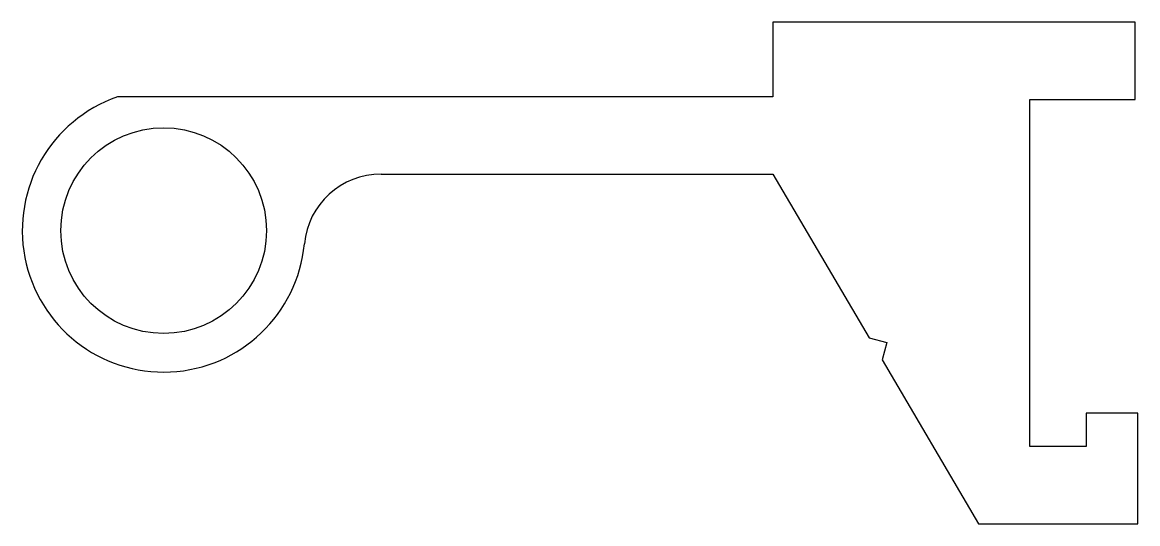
# Model space of a CAD drawing. Extents: x 136.1 to 179.5, y 881.2 to 900.7.
import ezdxf

# ---------------------------------------------------------------- set-up
doc = ezdxf.new("R2010")
doc.units = 0
doc.layers.get('0').update_dxf_attribs({"linetype": 'CONTINUOUS'})

msp = doc.modelspace()

# ---------------------------------------------------------------- linework, layer by layer
for p, q in [((165.354, 900.697), (165.354, 897.797)), ((179.456, 900.697), (165.354, 900.697)), ((179.456, 897.697), (179.456, 900.697)), ((165.354, 897.797), (139.844, 897.797)), ((175.356, 897.697), (179.456, 897.697)), ((175.356, 884.206), (175.356, 897.697)), ((150.107, 894.797), (165.354, 894.797)), ((165.354, 894.797), (169.101, 888.432)), ((169.101, 888.432), (169.786, 888.255)), ((169.786, 888.255), (169.609, 887.571)), ((169.609, 887.571), (173.356, 881.206)), ((177.549, 885.496), (177.549, 884.206)), ((179.549, 885.496), (177.549, 885.496)), ((179.549, 881.206), (179.549, 885.496)), ((177.549, 884.206), (175.356, 884.206)), ((173.356, 881.206), (179.549, 881.206))]:
    msp.add_line(p, q)
msp.add_circle((141.645, 892.6), 4)
for centre, radius, start, end in [((141.645, 892.6), 5.5, 109.1147, 354.5775), ((150.107, 891.797), 3, 90, 174.5775)]:
    msp.add_arc(centre, radius, start, end)

doc.saveas('drawing.dxf')
